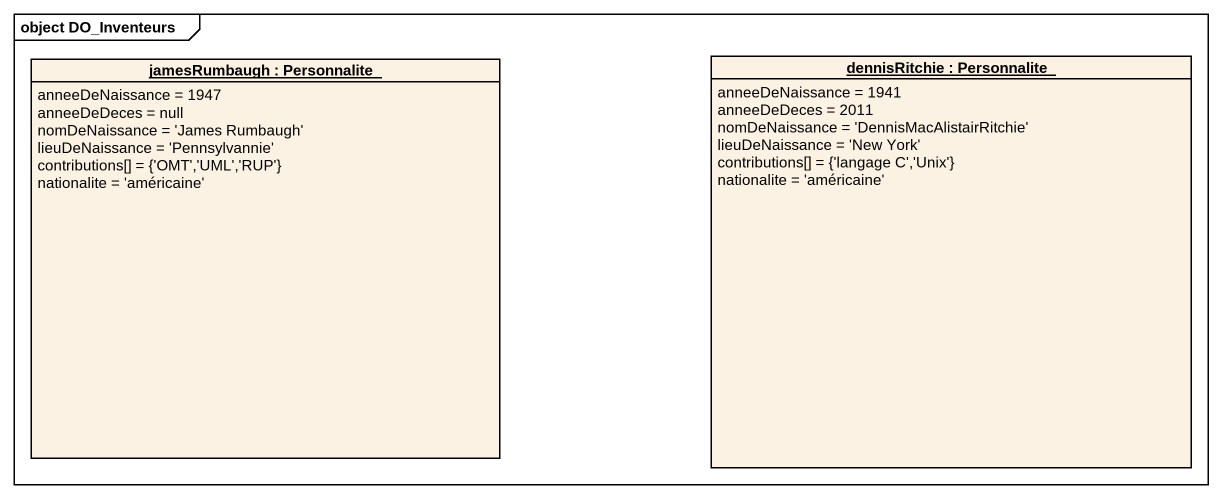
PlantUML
@startuml
mainframe object DO_Inventeurs
hide circle
hide empty members
object "jamesRumbaugh : Personnalite" as jamesRumbaugh {
  anneeDeNaissance = 1947
  anneeDeDeces = null
  nomDeNaissance = 'James Rumbaugh'
  lieuDeNaissance = 'Pennsylvannie'
  contributions[] = {'OMT','UML','RUP'}
  nationalite = 'américaine'
}
object "dennisRitchie : Personnalite" as dennisRitchie {
  anneeDeNaissance = 1941
  anneeDeDeces = 2011
  nomDeNaissance = 'DennisMacAlistairRitchie'
  lieuDeNaissance = 'New York'
  contributions[] = {'langage C','Unix'}
  nationalite = 'américaine'
}
@enduml
